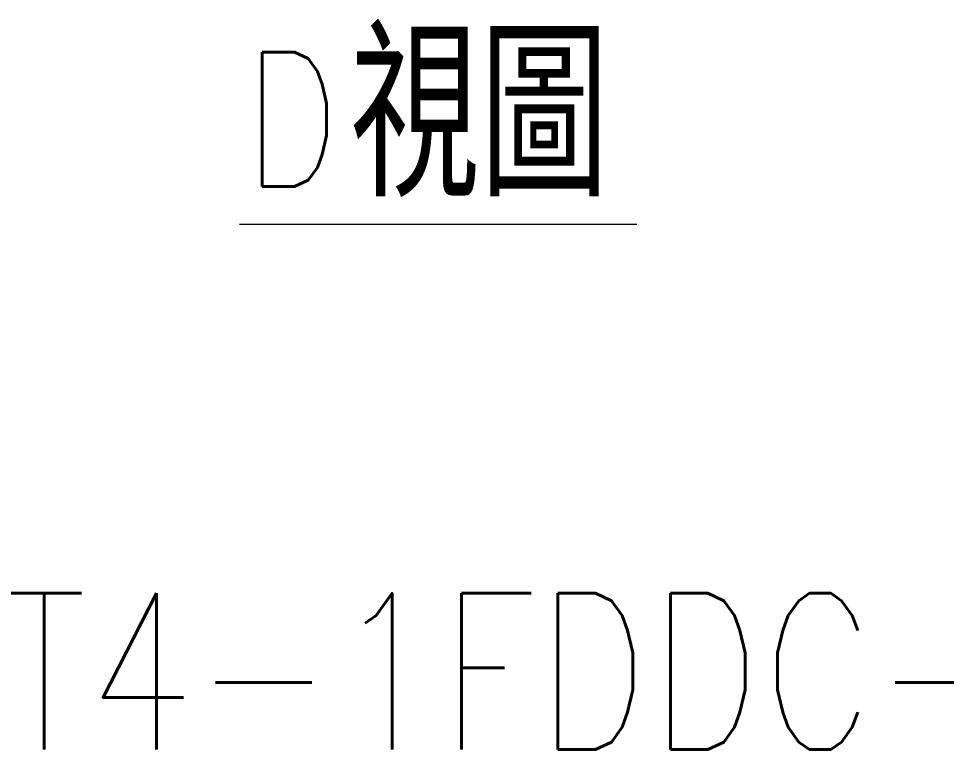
# Model space of a CAD drawing. Header units: millimetres. Extents: x -1039 to -662, y -1674 to -1407.
# Drawn here: x -855.07 to -827.68, y -1650.22 to -1628.66 of the extents above; entities that cross this region are included whole.
import ezdxf
from ezdxf.enums import TextEntityAlignment as Align

# ---------------------------------------------------------------- set-up
doc = ezdxf.new("R2010")
doc.units = ezdxf.units.MM
for name, color, linetype, lineweight in [('DIM', 6, 'CONTINUOUS', 9), ('str', 7, 'CONTINUOUS', 25), ('txt', 3, 'CONTINUOUS', 9)]:
    doc.layers.add(name, color=color, linetype=linetype, lineweight=lineweight)
doc.styles.add('SIMPLEX', font='simplex.shx', dxfattribs={"width": 0.8, "height": 3.3, "bigfont": 'chineset.shx'})

# ---------------------------------------------------------------- blocks, each defined once
blk = doc.blocks.new('DViewSign-CH-1')
at = {"layer": 'DIM'}
blk.add_line((-7.078, -4.158), (7.4, -4.158), dxfattribs=at)
at = {"layer": 'str', "insert": (-5.163, -0.336), "char_height": 4.8973, "width": 8.54075, "attachment_point": 5, "style": 'SIMPLEX'}
blk.add_mtext('{\\C3;D}', dxfattribs=at)
at = {"layer": 'txt', "style": 'SIMPLEX', "width": 0.8}
blk.add_text('視圖', height=5.8973, dxfattribs=at).set_placement((1.671, -0.201), align=Align.MIDDLE_CENTER)

msp = doc.modelspace()

# ---------------------------------------------------------------- block references
at = {"layer": 'txt', "xscale": 0.8096159834478409, "yscale": 0.8096159834478409, "zscale": 0.8096159834478409}
msp.add_blockref('DViewSign-CH-1', (-842.8142, -1631.3595), dxfattribs=at)

# ---------------------------------------------------------------- texts
at = {"layer": 'txt', "style": 'SIMPLEX', "width": 0.8}
msp.add_text('=1R25-05T4-1FDDC-920-1150-0.018', height=4.607094, dxfattribs=at).set_placement((-882.9017, -1650.225))

doc.saveas('drawing.dxf')
